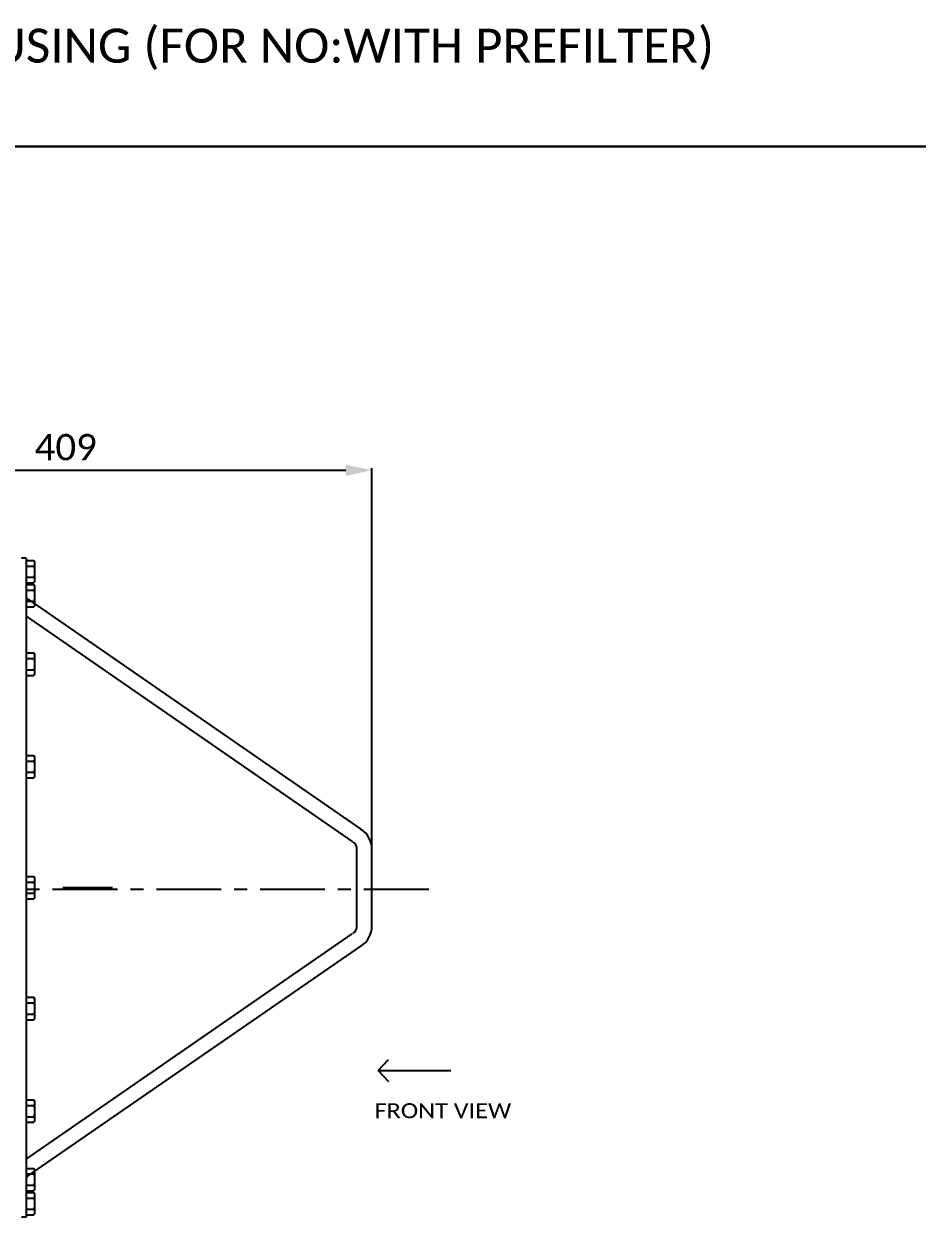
# Model space of a CAD drawing. Header units: millimetres. Extents: x 242 to 4341, y -255 to 3233.
# Drawn here: x 1654 to 2250, y 680 to 1477 of the extents above; entities that cross this region are included whole.
import ezdxf
from ezdxf.enums import TextEntityAlignment as Align

# ---------------------------------------------------------------- set-up
doc = ezdxf.new("R2010")
doc.units = ezdxf.units.MM
doc.header["$LTSCALE"] = 115.5
doc.header["$PDMODE"] = 3
doc.header["$PDSIZE"] = 8
doc.linetypes.add('CENTER', pattern=[0.6, 0.375, -0.075, 0.075, -0.075])
doc.linetypes.add('DASHED', pattern=[0.2, 0.1, -0.1])
doc.layers.get('0').update_dxf_attribs({"linetype": 'CONTINUOUS'})
doc.layers.get('Defpoints').update_dxf_attribs({"linetype": 'CONTINUOUS'})
doc.layers.add('02___PRT_ALL_AXES', color=7, linetype='CONTINUOUS')
doc.styles.get("Standard").update_dxf_attribs({"font": 'calibri.ttf'})
doc.dimstyles.new('DIMSTYLE_1', dxfattribs={"dimtxt": 17.5, "dimasz": 17.5, "dimexe": 1.5, "dimexo": 1, "dimgap": 0.875, "dimtad": 1, "dimdec": 0, "dimdsep": 46, "dimtxsty": 'Standard', "dimblk": '_FILLED', "dimblk1": '_FILLED', "dimblk2": '_FILLED', "dimcen": 0.09, "dimazin": 2, "dimtp": 0.01, "dimtm": 0.01, "dimtfac": 1, "dimtdec": 0, "dimtofl": 0, "dimtmove": 0, "dimatfit": 3, "dimldrblk": '_FILLED', "dimfxl": 1, "dimtolj": 1, "dimarcsym": 0})

# ---------------------------------------------------------------- blocks, each defined once
blk = doc.blocks.new('_FILLED')
at = {"color": 0, "linetype": 'ByBlock'}
blk.add_solid([(0, 0), (-1, 0.214), (-1, -0.214)], dxfattribs=at)
blk = doc.blocks.new('*D445')
at = {"color": 0, "linetype": 'Continuous', "lineweight": -2}
for p, q in [((1477.18, 982.47), (1477.18, 1180.23)), ((1886.16, 925.37), (1886.16, 1180.23)), ((1494.68, 1178.73), (1868.66, 1178.73))]:
    blk.add_line(p, q, dxfattribs=at)
at = {"layer": 'Defpoints', "color": 0}
for p in [(1886.16, 1178.73), (1477.18, 981.47), (1886.16, 924.37)]:
    blk.add_point(p, dxfattribs=at)
at = {"color": 0, "linetype": 'ByBlock', "lineweight": -2, "xscale": 17.5, "yscale": 17.5, "zscale": 17.5, "rotation": 180}
blk.add_blockref('_FILLED', (1477.18, 1178.73), dxfattribs=at)
at = {"color": 0, "linetype": 'ByBlock', "lineweight": -2, "xscale": 17.5, "yscale": 17.5, "zscale": 17.5}
blk.add_blockref('_FILLED', (1886.16, 1178.73), dxfattribs=at)
at = {"color": 0, "insert": (1681.67, 1202.94), "char_height": 17.5, "attachment_point": 2, "line_spacing_factor": 0.9}
blk.add_mtext('\\A1;{\\A1;409}', dxfattribs=at)

msp = doc.modelspace()

# ---------------------------------------------------------------- linework, layer by layer
at = {"color": 0, "linetype": 'Continuous'}
for p, q in [((241.521, 1394.903), (2291.28, 1394.903)), ((2291.28, 1394.903), (241.521, 1394.903)), ((1655.185, 1118.552), (1660.284, 1118.552)), ((1660.865, 1117.546), (1660.284, 1118.552)), ((1660.865, 1117.546), (1660.865, 1104.546)), ((1655.185, 1114.799), (1660.284, 1114.799)), ((1655.185, 1107.293), (1660.284, 1107.293)), ((1655.185, 1103.541), (1660.284, 1103.541)), ((1655.185, 1102.49), (1660.284, 1102.49)), ((1660.865, 1104.546), (1660.284, 1103.541)), ((1660.865, 1101.485), (1660.284, 1102.49)), ((1660.865, 1101.485), (1660.865, 1088.485)), ((1655.185, 1098.738), (1660.284, 1098.738)), ((1655.185, 1091.232), (1660.284, 1091.232)), ((1655.185, 1087.479), (1660.284, 1087.479)), ((1660.865, 1088.485), (1660.284, 1087.479)), ((1655.185, 1056.751), (1660.284, 1056.751)), ((1655.185, 1052.999), (1660.284, 1052.999)), ((1660.865, 1055.746), (1660.284, 1056.751)), ((1660.865, 1055.746), (1660.865, 1042.746)), ((1655.185, 1045.493), (1660.284, 1045.493)), ((1655.185, 1041.74), (1660.284, 1041.74)), ((1660.865, 1042.746), (1660.284, 1041.74)), ((1655.185, 988.298), (1660.284, 988.298)), ((1660.865, 987.293), (1660.284, 988.298)), ((1655.185, 984.545), (1660.284, 984.545)), ((1660.865, 987.293), (1660.865, 974.293)), ((1655.185, 977.04), (1660.284, 977.04)), ((1655.185, 973.287), (1660.284, 973.287)), ((1660.865, 974.293), (1660.284, 973.287)), ((1655.185, 907.552), (1660.284, 907.552)), ((1655.185, 903.799), (1660.284, 903.799)), ((1660.865, 906.546), (1660.284, 907.552)), ((1660.865, 906.546), (1660.865, 893.546)), ((1655.185, 896.293), (1660.284, 896.293)), ((1655.185, 892.541), (1660.284, 892.541)), ((1660.865, 893.546), (1660.284, 892.541)), ((1679.681, 900.046), (1712.843, 900.046)), ((1655.185, 826.806), (1660.284, 826.806)), ((1655.185, 823.053), (1660.284, 823.053)), ((1660.865, 825.8), (1660.284, 826.806)), ((1660.865, 825.8), (1660.865, 812.8)), ((1655.185, 815.547), (1660.284, 815.547)), ((1660.865, 812.8), (1660.284, 811.795)), ((1655.185, 811.795), (1660.284, 811.795)), ((1890.209, 777.934), (1897.193, 785.296)), ((1890.209, 777.934), (1938.753, 777.934)), ((1890.209, 777.934), (1897.193, 770.572)), ((1655.185, 758.352), (1660.284, 758.352)), ((1660.865, 757.347), (1660.284, 758.352)), ((1660.865, 757.347), (1660.865, 744.347)), ((1655.185, 754.599), (1660.284, 754.599)), ((1655.185, 747.094), (1660.284, 747.094)), ((1655.185, 743.341), (1660.284, 743.341)), ((1660.865, 744.347), (1660.284, 743.341)), ((1655.185, 712.613), (1660.284, 712.613)), ((1660.865, 711.608), (1660.284, 712.613)), ((1660.865, 711.608), (1660.865, 698.608)), ((1655.185, 708.86), (1660.284, 708.86)), ((1655.185, 701.355), (1660.284, 701.355)), ((1655.185, 697.602), (1660.284, 697.602)), ((1655.185, 696.552), (1660.284, 696.552)), ((1660.865, 698.608), (1660.284, 697.602)), ((1660.865, 695.546), (1660.284, 696.552)), ((1660.865, 695.546), (1660.865, 682.546)), ((1655.185, 692.799), (1660.284, 692.799)), ((1655.185, 685.293), (1660.284, 685.293)), ((1655.185, 681.541), (1660.284, 681.541)), ((1660.865, 682.546), (1660.284, 681.541))]:
    msp.add_line(p, q, dxfattribs=at)
at = {"color": 0}
for p, q in [((1656.751, 1092.349), (1878.72, 939.161)), ((1655.185, 1081.279), (1873.04, 930.931)), ((1876.16, 874.45), (1876.16, 925.643)), ((1886.16, 874.45), (1886.16, 925.643)), ((1655.185, 718.813), (1873.04, 869.162)), ((1656.751, 707.744), (1878.72, 860.932))]:
    msp.add_line(p, q, dxfattribs=at)
at = {"color": 0, "linetype": 'DASHED'}
for centre, start, end in [((1658.185, 1094.984), 180, 241.45), ((1658.185, 705.109), 118.55, 180)]:
    msp.add_arc(centre, 3, start, end, dxfattribs=at)
at = {"color": 0}
for centre, radius, start, end in [((1870.16, 925.643), 16, 0, 57.66), ((1870.16, 925.643), 6, 0, 57.66), ((1870.16, 874.45), 6, 302.34, 0), ((1870.16, 874.45), 16, 302.34, 0)]:
    msp.add_arc(centre, radius, start, end, dxfattribs=at)
at = {"color": 0, "linetype": 'Continuous'}
for points, knots in [([(1660.284, 1118.552), (1660.454, 1118.257), (1660.744, 1117.659), (1660.865, 1116.996), (1660.865, 1116.675)], [0, 0, 0, 0, 0.5148817, 1, 1, 1, 1]), ([(1660.865, 1116.675), (1660.865, 1116.355), (1660.745, 1115.692), (1660.454, 1115.094), (1660.284, 1114.799)], [0, 0, 0, 0, 0.4851075, 1, 1, 1, 1]), ([(1660.284, 1114.799), (1660.46, 1114.189), (1660.753, 1112.951), (1660.865, 1111.681), (1660.865, 1111.046)], [0, 0, 0, 0, 0.5000913, 1, 1, 1, 1]), ([(1660.865, 1111.046), (1660.865, 1110.412), (1660.753, 1109.141), (1660.46, 1107.903), (1660.284, 1107.293)], [0, 0, 0, 0, 0.4999086, 1, 1, 1, 1]), ([(1660.284, 1107.293), (1660.454, 1106.999), (1660.744, 1106.4), (1660.865, 1105.738), (1660.865, 1105.417)], [0, 0, 0, 0, 0.5148834, 1, 1, 1, 1]), ([(1660.865, 1105.417), (1660.865, 1105.097), (1660.745, 1104.434), (1660.454, 1103.835), (1660.284, 1103.541)], [0, 0, 0, 0, 0.4851065, 1, 1, 1, 1]), ([(1660.284, 1102.49), (1660.454, 1102.196), (1660.744, 1101.597), (1660.865, 1100.934), (1660.865, 1100.614)], [0, 0, 0, 0, 0.5148817, 1, 1, 1, 1]), ([(1660.865, 1100.614), (1660.865, 1100.294), (1660.745, 1099.631), (1660.454, 1099.032), (1660.284, 1098.738)], [0, 0, 0, 0, 0.4851075, 1, 1, 1, 1]), ([(1660.284, 1098.738), (1660.46, 1098.128), (1660.753, 1096.89), (1660.865, 1095.619), (1660.865, 1094.985)], [0, 0, 0, 0, 0.5000913, 1, 1, 1, 1]), ([(1660.865, 1094.985), (1660.865, 1094.35), (1660.753, 1093.08), (1660.46, 1091.842), (1660.284, 1091.232)], [0, 0, 0, 0, 0.4999086, 1, 1, 1, 1]), ([(1660.284, 1091.232), (1660.454, 1090.938), (1660.744, 1090.339), (1660.865, 1089.676), (1660.865, 1089.356)], [0, 0, 0, 0, 0.5148834, 1, 1, 1, 1]), ([(1660.865, 1089.356), (1660.865, 1089.035), (1660.745, 1088.373), (1660.454, 1087.774), (1660.284, 1087.479)], [0, 0, 0, 0, 0.4851065, 1, 1, 1, 1]), ([(1660.284, 1056.751), (1660.454, 1056.457), (1660.744, 1055.858), (1660.865, 1055.195), (1660.865, 1054.875)], [0, 0, 0, 0, 0.5148817, 1, 1, 1, 1]), ([(1660.865, 1054.875), (1660.865, 1054.555), (1660.745, 1053.892), (1660.454, 1053.293), (1660.284, 1052.999)], [0, 0, 0, 0, 0.4851075, 1, 1, 1, 1]), ([(1660.284, 1052.999), (1660.46, 1052.389), (1660.753, 1051.151), (1660.865, 1049.88), (1660.865, 1049.246)], [0, 0, 0, 0, 0.5000913, 1, 1, 1, 1]), ([(1660.865, 1049.246), (1660.865, 1048.611), (1660.753, 1047.341), (1660.46, 1046.103), (1660.284, 1045.493)], [0, 0, 0, 0, 0.4999086, 1, 1, 1, 1]), ([(1660.284, 1045.493), (1660.454, 1045.198), (1660.744, 1044.6), (1660.865, 1043.937), (1660.865, 1043.617)], [0, 0, 0, 0, 0.5148834, 1, 1, 1, 1]), ([(1660.865, 1043.617), (1660.865, 1043.296), (1660.745, 1042.634), (1660.454, 1042.035), (1660.284, 1041.74)], [0, 0, 0, 0, 0.4851065, 1, 1, 1, 1]), ([(1660.284, 988.298), (1660.454, 988.004), (1660.744, 987.405), (1660.865, 986.742), (1660.865, 986.422)], [0, 0, 0, 0, 0.5148817, 1, 1, 1, 1]), ([(1660.865, 986.422), (1660.865, 986.101), (1660.745, 985.438), (1660.454, 984.84), (1660.284, 984.545)], [0, 0, 0, 0, 0.4851075, 1, 1, 1, 1]), ([(1660.284, 984.545), (1660.46, 983.936), (1660.753, 982.697), (1660.865, 981.427), (1660.865, 980.792)], [0, 0, 0, 0, 0.5000913, 1, 1, 1, 1]), ([(1660.865, 980.792), (1660.865, 980.158), (1660.753, 978.887), (1660.46, 977.649), (1660.284, 977.04)], [0, 0, 0, 0, 0.4999086, 1, 1, 1, 1]), ([(1660.284, 977.04), (1660.454, 976.745), (1660.744, 976.146), (1660.865, 975.484), (1660.865, 975.163)], [0, 0, 0, 0, 0.5148834, 1, 1, 1, 1]), ([(1660.865, 975.163), (1660.865, 974.843), (1660.745, 974.18), (1660.454, 973.582), (1660.284, 973.287)], [0, 0, 0, 0, 0.4851065, 1, 1, 1, 1]), ([(1660.284, 907.552), (1660.454, 907.257), (1660.744, 906.659), (1660.865, 905.996), (1660.865, 905.675)], [0, 0, 0, 0, 0.5148817, 1, 1, 1, 1]), ([(1660.865, 905.675), (1660.865, 905.355), (1660.745, 904.692), (1660.454, 904.094), (1660.284, 903.799)], [0, 0, 0, 0, 0.4851075, 1, 1, 1, 1]), ([(1660.284, 903.799), (1660.46, 903.189), (1660.753, 901.951), (1660.865, 900.681), (1660.865, 900.046)], [0, 0, 0, 0, 0.5000913, 1, 1, 1, 1]), ([(1660.865, 900.046), (1660.865, 899.412), (1660.753, 898.141), (1660.46, 896.903), (1660.284, 896.293)], [0, 0, 0, 0, 0.4999086, 1, 1, 1, 1]), ([(1660.284, 896.293), (1660.454, 895.999), (1660.744, 895.4), (1660.865, 894.738), (1660.865, 894.417)], [0, 0, 0, 0, 0.5148834, 1, 1, 1, 1]), ([(1660.865, 894.417), (1660.865, 894.097), (1660.745, 893.434), (1660.454, 892.835), (1660.284, 892.541)], [0, 0, 0, 0, 0.4851065, 1, 1, 1, 1]), ([(1660.284, 826.806), (1660.454, 826.511), (1660.744, 825.912), (1660.865, 825.25), (1660.865, 824.929)], [0, 0, 0, 0, 0.5148817, 1, 1, 1, 1]), ([(1660.865, 824.929), (1660.865, 824.609), (1660.745, 823.946), (1660.454, 823.347), (1660.284, 823.053)], [0, 0, 0, 0, 0.4851075, 1, 1, 1, 1]), ([(1660.284, 823.053), (1660.46, 822.443), (1660.753, 821.205), (1660.865, 819.934), (1660.865, 819.3)], [0, 0, 0, 0, 0.5000913, 1, 1, 1, 1]), ([(1660.865, 819.3), (1660.865, 818.666), (1660.753, 817.395), (1660.46, 816.157), (1660.284, 815.547)], [0, 0, 0, 0, 0.4999086, 1, 1, 1, 1]), ([(1660.284, 815.547), (1660.454, 815.253), (1660.744, 814.654), (1660.865, 813.991), (1660.865, 813.671)], [0, 0, 0, 0, 0.5148834, 1, 1, 1, 1]), ([(1660.865, 813.671), (1660.865, 813.351), (1660.745, 812.688), (1660.454, 812.089), (1660.284, 811.795)], [0, 0, 0, 0, 0.4851065, 1, 1, 1, 1]), ([(1660.284, 758.352), (1660.454, 758.058), (1660.744, 757.459), (1660.865, 756.796), (1660.865, 756.476)], [0, 0, 0, 0, 0.5148817, 1, 1, 1, 1]), ([(1660.865, 756.476), (1660.865, 756.156), (1660.745, 755.493), (1660.454, 754.894), (1660.284, 754.599)], [0, 0, 0, 0, 0.4851075, 1, 1, 1, 1]), ([(1660.284, 754.599), (1660.46, 753.99), (1660.753, 752.752), (1660.865, 751.481), (1660.865, 750.847)], [0, 0, 0, 0, 0.5000913, 1, 1, 1, 1]), ([(1660.865, 750.847), (1660.865, 750.212), (1660.753, 748.942), (1660.46, 747.704), (1660.284, 747.094)], [0, 0, 0, 0, 0.4999086, 1, 1, 1, 1]), ([(1660.284, 747.094), (1660.454, 746.799), (1660.744, 746.201), (1660.865, 745.538), (1660.865, 745.218)], [0, 0, 0, 0, 0.5148834, 1, 1, 1, 1]), ([(1660.865, 745.218), (1660.865, 744.897), (1660.745, 744.234), (1660.454, 743.636), (1660.284, 743.341)], [0, 0, 0, 0, 0.4851065, 1, 1, 1, 1]), ([(1660.284, 712.613), (1660.454, 712.319), (1660.744, 711.72), (1660.865, 711.057), (1660.865, 710.737)], [0, 0, 0, 0, 0.5148817, 1, 1, 1, 1]), ([(1660.865, 710.737), (1660.865, 710.416), (1660.745, 709.754), (1660.454, 709.155), (1660.284, 708.86)], [0, 0, 0, 0, 0.4851075, 1, 1, 1, 1]), ([(1660.284, 708.86), (1660.46, 708.251), (1660.753, 707.013), (1660.865, 705.742), (1660.865, 705.108)], [0, 0, 0, 0, 0.5000913, 1, 1, 1, 1]), ([(1660.865, 705.108), (1660.865, 704.473), (1660.753, 703.203), (1660.46, 701.965), (1660.284, 701.355)], [0, 0, 0, 0, 0.4999086, 1, 1, 1, 1]), ([(1660.284, 701.355), (1660.454, 701.06), (1660.744, 700.462), (1660.865, 699.799), (1660.865, 699.479)], [0, 0, 0, 0, 0.5148834, 1, 1, 1, 1]), ([(1660.865, 699.479), (1660.865, 699.158), (1660.745, 698.495), (1660.454, 697.897), (1660.284, 697.602)], [0, 0, 0, 0, 0.4851065, 1, 1, 1, 1]), ([(1660.284, 696.552), (1660.454, 696.257), (1660.744, 695.659), (1660.865, 694.996), (1660.865, 694.675)], [0, 0, 0, 0, 0.5148817, 1, 1, 1, 1]), ([(1660.865, 694.675), (1660.865, 694.355), (1660.745, 693.692), (1660.454, 693.094), (1660.284, 692.799)], [0, 0, 0, 0, 0.4851075, 1, 1, 1, 1]), ([(1660.284, 692.799), (1660.46, 692.189), (1660.753, 690.951), (1660.865, 689.681), (1660.865, 689.046)], [0, 0, 0, 0, 0.5000913, 1, 1, 1, 1]), ([(1660.865, 689.046), (1660.865, 688.412), (1660.753, 687.141), (1660.46, 685.903), (1660.284, 685.293)], [0, 0, 0, 0, 0.4999086, 1, 1, 1, 1]), ([(1660.284, 685.293), (1660.454, 684.999), (1660.744, 684.4), (1660.865, 683.738), (1660.865, 683.417)], [0, 0, 0, 0, 0.5148834, 1, 1, 1, 1]), ([(1660.865, 683.417), (1660.865, 683.097), (1660.745, 682.434), (1660.454, 681.835), (1660.284, 681.541)], [0, 0, 0, 0, 0.4851065, 1, 1, 1, 1])]:
    msp.add_open_spline(points, degree=3, knots=knots, dxfattribs=at)
at = {"layer": '02___PRT_ALL_AXES', "color": 0, "linetype": 'Continuous'}
for p, q in [((1655.185, 1120.051), (1652.185, 1120.051)), ((1655.185, 1120.051), (1655.185, 680.042)), ((1655.185, 680.042), (1652.185, 680.042))]:
    msp.add_line(p, q, dxfattribs=at)
at = {"layer": '02___PRT_ALL_AXES', "color": 0, "linetype": 'CENTER'}
msp.add_line((1924.087, 898.886), (1340.471, 898.886), dxfattribs=at)

# ---------------------------------------------------------------- texts
at = {"color": 0, "linetype": 'Continuous'}
msp.add_text('WITH 90 DEG HOUSING (FOR NO:WITH PREFILTER)', height=22.75, dxfattribs=at).set_placement((1385.368, 1450.853), (1385.368, 1450.853), align=Align.FIT)
at = {"color": 0, "linetype": 'Continuous', "width": 1.109888}
msp.add_text('FRONT VIEW', height=10, dxfattribs=at).set_placement((1887.925, 746.11), (1979.209, 746.11), align=Align.FIT)

# ---------------------------------------------------------------- dimensions: what is measured, and where the dimension line sits
at = {"color": 0, "linetype": 'Continuous'}
dim = msp.add_linear_dim(base=(1886.16, 1178.729), p1=(1477.185, 981.475), p2=(1886.16, 924.369), text='{\\A1;<>}', dimstyle='DIMSTYLE_1', override={"dimtxsty": 'Standard'}, dxfattribs=at)
dim.commit()
dim.dimension.update_dxf_attribs({"geometry": '*D445', "text_midpoint": (1681.673, 1178.729), "dimtype": 160})

doc.saveas('drawing.dxf')
